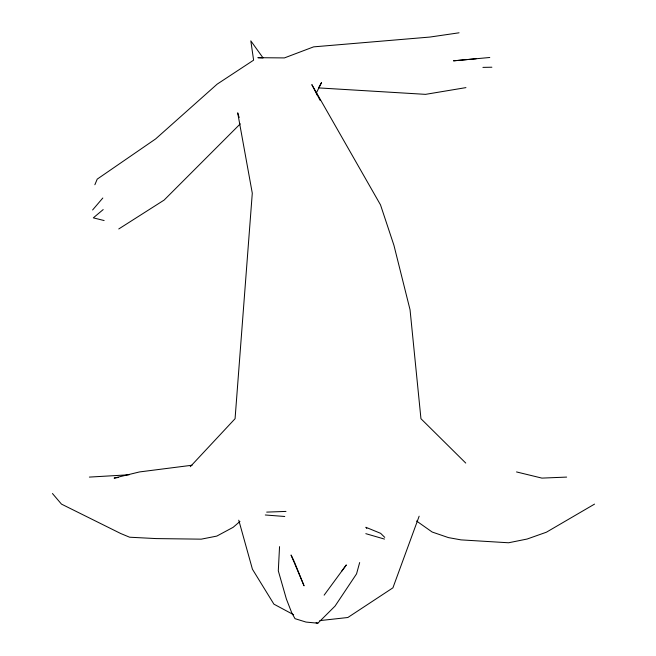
<?xml version="1.0" encoding="UTF-8"?>
<svg xmlns="http://www.w3.org/2000/svg" width="656" height="656" viewBox="0 0 656 656"><rect width="100%" height="100%" fill="white"/><g stroke="black" fill="none" stroke-linecap="round" stroke-linejoin="round"><path stroke-width="0.98" d="M279.546 546.628L278.3 570.818L286.377 599.01L291.764 612.843L295.011 618.665L305.999 622.068L317.848 623.2L335.052 606.087L356.544 573.877L359.668 562.545M419.151 516.19L392.919 587.833L347.852 617.501L319.825 620.609M94.866 184.738L97.227 179.121L155.644 138.916L217.169 84.14L253.61 60.163L250.822 40.861L263.081 57.941L257.874 57.695L284.409 57.917L313.625 46.863L429.918 37.056L459.061 32.8M324.138 595.156L346.327 564.931L341.85 571.023M92.603 209.977L102.82 198.005M190.273 466.703L235.069 418.708L252.289 193.2L237.693 112.84L239.186 117.522M240.268 123.861L164.131 200.072L118.761 228.96M239.957 521.479L233.142 527.317L216.816 536.091L201.253 539.158L156.128 538.584L129.626 537.215L120.712 533.517L61.475 504.111L52.455 493.517M103.197 209.576L93.324 217.858L104.132 220.539M594.541 504.111L546.399 532.213L527.137 539.027L508.58 542.774L461.037 539.88L448.409 537.6L432.173 532.032L416.535 521.003M465.94 87.617L425.547 94.357L318.578 87.904L321.588 82.476L316.331 93.021L320.062 100.311M118.162 477.494L114.111 478.109L139.507 471.935L192.077 465.227M476.215 58.753L453.501 60.828L489.778 57.49M89.372 477.092L129.199 474.772M566.645 477.092L541.913 478.109L516.518 471.935M266.689 512.115L285.975 511.418M482.914 67.388L491.885 67.215M265.295 514.985L284.761 516.485M316.069 622.774L317.848 623.2M365.81 533.664L384.465 539.084M293.667 614.754L273.905 604.151L252.437 569.236L238.759 520.175M384.752 537.379L380.628 533.328L365.851 527.276L366.786 528.482M465.744 463.062L420.947 418.708L410.049 309.771L393.944 245.344L380.513 204.893L311.838 84.624L317.414 95.489M294.15 561.372L291.051 555.009L304.056 585.824L294.536 562.307"/></g></svg>
